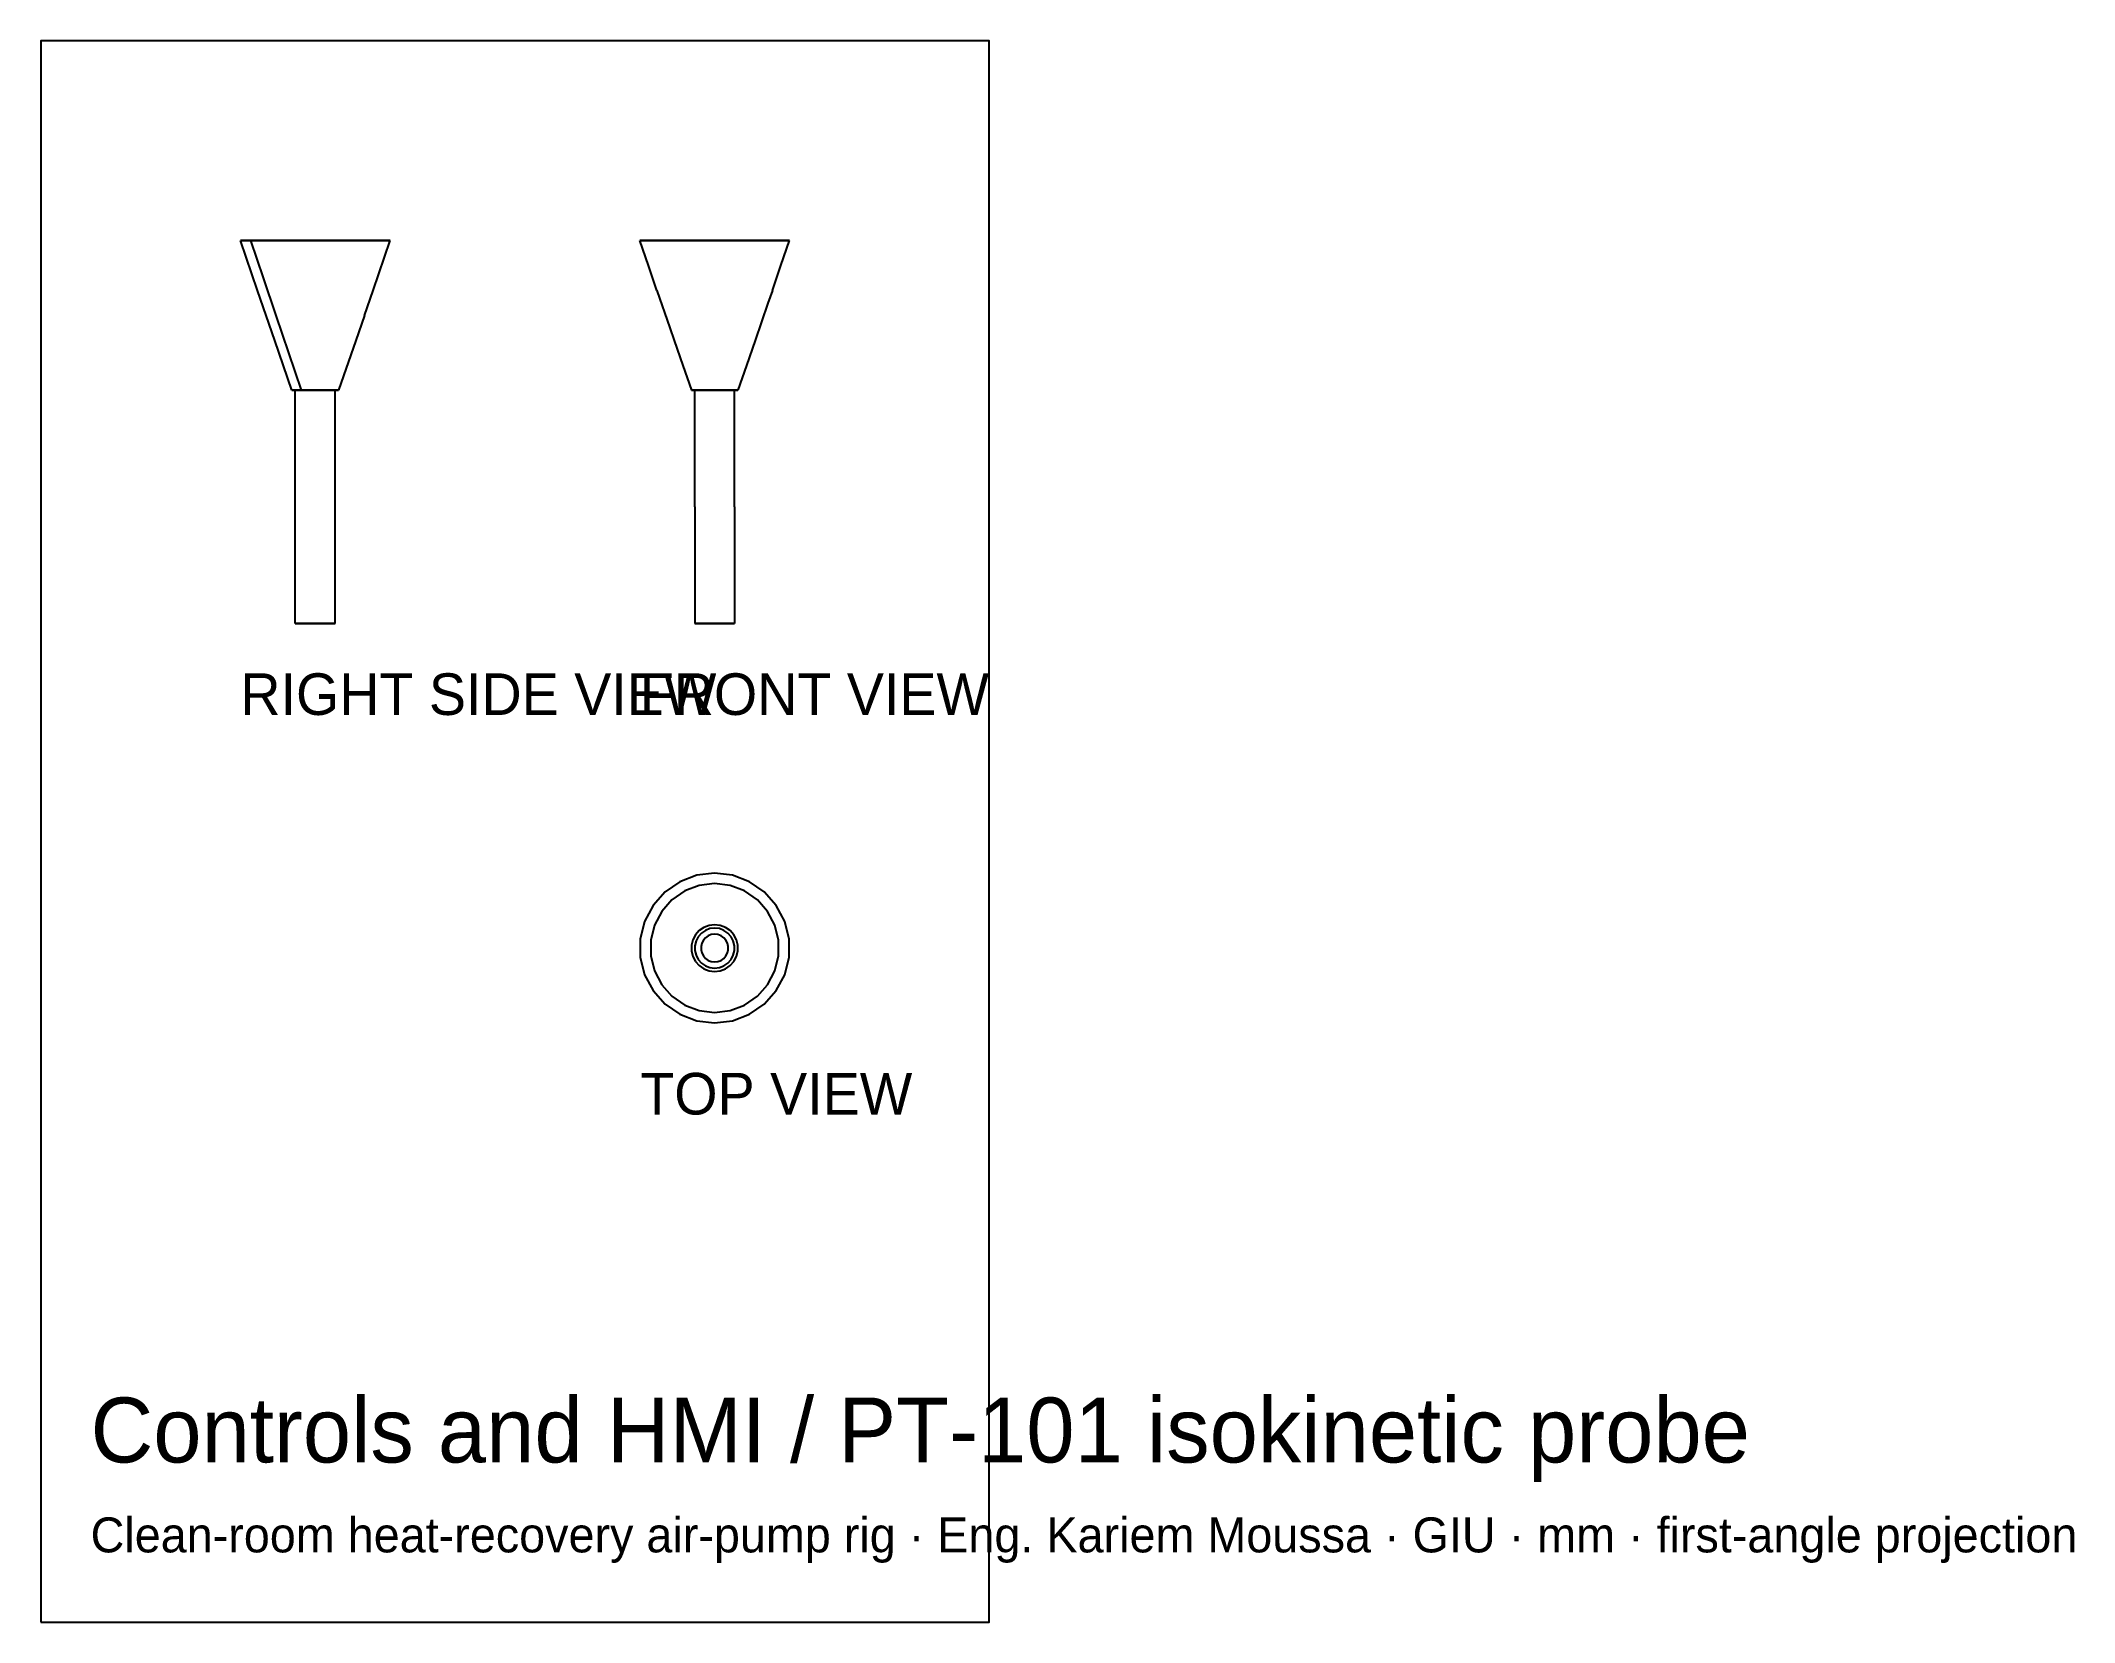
# Model space of a CAD drawing. Header units: millimetres. Extents: x 246 to 369, y 61 to 156.
import ezdxf

# ---------------------------------------------------------------- set-up
doc = ezdxf.new("R2010")
doc.units = ezdxf.units.MM
for name, color, linetype in [('BORDER', 7, 'Continuous'), ('HIDDEN', 8, 'Continuous'), ('TEXT', 5, 'Continuous'), ('VISIBLE', 7, 'Continuous')]:
    doc.layers.add(name, color=color, linetype=linetype)

msp = doc.modelspace()

# ---------------------------------------------------------------- linework, layer by layer
at = {"layer": 'BORDER'}
msp.add_lwpolyline([(246.5, 61), (303.5, 61), (303.5, 156), (246.5, 156)], close=True, dxfattribs=at)
at = {"layer": 'HIDDEN'}
for points in [[(258.63, 144), (258.5, 144)], [(259.02, 144), (258.63, 144)], [(259.63, 144), (259.02, 144)], [(259.89, 141.75), (259.13, 144)], [(259.24, 144), (259.13, 144)], [(259.13, 144), (259.24, 144)], [(259.57, 144), (259.24, 144)], [(259.24, 144), (259.57, 144)], [(260.1, 144), (259.57, 144)], [(259.57, 144), (260.1, 144)], [(260.44, 144), (259.63, 144)], [(260.8, 144), (260.1, 144)], [(260.1, 144), (260.8, 144)], [(261.4, 144), (260.44, 144)], [(261.63, 144), (260.8, 144)], [(260.8, 144), (261.63, 144)], [(262.46, 144), (261.4, 144)], [(262.53, 144), (261.63, 144)], [(261.63, 144), (262.53, 144)], [(263.54, 144), (262.46, 144)], [(263.47, 144), (262.53, 144)], [(262.53, 144), (263.47, 144)], [(264.37, 144), (263.47, 144)], [(263.47, 144), (264.37, 144)], [(264.6, 144), (263.54, 144)], [(265.2, 144), (264.37, 144)], [(264.37, 144), (265.2, 144)], [(265.56, 144), (264.6, 144)], [(265.9, 144), (265.2, 144)], [(265.2, 144), (265.9, 144)], [(266.37, 144), (265.56, 144)], [(266.43, 144), (265.9, 144)], [(265.9, 144), (266.43, 144)], [(266.98, 144), (266.37, 144)], [(266.76, 144), (266.43, 144)], [(266.43, 144), (266.76, 144)], [(266.87, 144), (266.76, 144)], [(266.76, 144), (266.87, 144)], [(267.37, 144), (266.98, 144)], [(267.5, 144), (267.37, 144)], [(282.53, 144), (282.5, 144)], [(282.79, 144), (282.53, 144)], [(283.3, 144), (282.79, 144)], [(283.13, 144), (283.16, 144)], [(283.16, 144), (283.13, 144)], [(283.16, 144), (283.38, 144)], [(283.38, 144), (283.16, 144)], [(284.02, 144), (283.3, 144)], [(283.38, 144), (283.82, 144)], [(283.82, 144), (283.38, 144)], [(283.82, 144), (284.43, 144)], [(284.43, 144), (283.82, 144)], [(284.91, 144), (284.02, 144)], [(284.43, 144), (285.2, 144)], [(285.2, 144), (284.43, 144)], [(285.92, 144), (284.91, 144)], [(285.2, 144), (286.07, 144)], [(286.07, 144), (285.2, 144)], [(287, 144), (285.92, 144)], [(286.07, 144), (287, 144)], [(287, 144), (286.07, 144)], [(287.93, 144), (287, 144)], [(287, 144), (287.93, 144)], [(288.08, 144), (287, 144)], [(288.8, 144), (287.93, 144)], [(287.93, 144), (288.8, 144)], [(289.09, 144), (288.08, 144)], [(289.57, 144), (288.8, 144)], [(288.8, 144), (289.57, 144)], [(289.98, 144), (289.09, 144)], [(290.18, 144), (289.57, 144)], [(289.57, 144), (290.18, 144)], [(290.7, 144), (289.98, 144)], [(290.62, 144), (290.18, 144)], [(290.18, 144), (290.62, 144)], [(290.84, 144), (290.62, 144)], [(290.62, 144), (290.84, 144)], [(291.21, 144), (290.7, 144)], [(290.87, 144), (290.84, 144)], [(290.84, 144), (290.87, 144)], [(291.47, 144), (291.21, 144)], [(291.5, 144), (291.47, 144)], [(260.65, 139.5), (259.89, 141.75)], [(261.41, 137.25), (260.65, 139.5)], [(262.17, 135), (261.41, 137.25)], [(261.64, 135), (261.6, 135)], [(261.76, 135), (261.64, 135)], [(261.95, 135), (261.76, 135)], [(261.83, 135), (261.8, 135)], [(261.8, 135), (261.83, 135)], [(261.94, 135), (261.83, 135)], [(261.83, 135), (261.94, 135)], [(262.1, 135), (261.94, 135)], [(261.94, 135), (262.1, 135)], [(262.2, 135), (261.95, 135)], [(262.32, 135), (262.1, 135)], [(262.1, 135), (262.32, 135)], [(262.19, 135), (262.17, 135)], [(262.17, 135), (262.19, 135)], [(262.26, 135), (262.19, 135)], [(262.19, 135), (262.26, 135)], [(262.5, 135), (262.2, 135)], [(262.38, 135), (262.26, 135)], [(262.26, 135), (262.38, 135)], [(262.57, 135), (262.32, 135)], [(262.32, 135), (262.57, 135)], [(262.53, 135), (262.38, 135)], [(262.38, 135), (262.53, 135)], [(262.83, 135), (262.5, 135)], [(262.71, 135), (262.53, 135)], [(262.53, 135), (262.71, 135)], [(262.86, 135), (262.57, 135)], [(262.57, 135), (262.86, 135)], [(262.9, 135), (262.71, 135)], [(262.71, 135), (262.9, 135)], [(263.17, 135), (262.83, 135)], [(263.14, 135), (262.86, 135)], [(262.86, 135), (263.14, 135)], [(263.1, 135), (262.9, 135)], [(262.9, 135), (263.1, 135)], [(263.29, 135), (263.1, 135)], [(263.1, 135), (263.29, 135)], [(263.43, 135), (263.14, 135)], [(263.14, 135), (263.43, 135)], [(263.5, 135), (263.17, 135)], [(263.47, 135), (263.29, 135)], [(263.29, 135), (263.47, 135)], [(263.68, 135), (263.43, 135)], [(263.43, 135), (263.68, 135)], [(263.62, 135), (263.47, 135)], [(263.47, 135), (263.62, 135)], [(263.8, 135), (263.5, 135)], [(263.74, 135), (263.62, 135)], [(263.62, 135), (263.74, 135)], [(263.9, 135), (263.68, 135)], [(263.68, 135), (263.9, 135)], [(263.81, 135), (263.74, 135)], [(263.74, 135), (263.81, 135)], [(264.05, 135), (263.8, 135)], [(263.83, 135), (263.81, 135)], [(263.81, 135), (263.83, 135)], [(264.06, 135), (263.9, 135)], [(263.9, 135), (264.06, 135)], [(264.24, 135), (264.05, 135)], [(264.17, 135), (264.06, 135)], [(264.06, 135), (264.17, 135)], [(264.2, 135), (264.17, 135)], [(264.17, 135), (264.2, 135)], [(264.36, 135), (264.24, 135)], [(264.4, 135), (264.36, 135)], [(285.61, 135), (285.6, 135)], [(285.69, 135), (285.61, 135)], [(285.85, 135), (285.69, 135)], [(285.8, 135), (285.81, 135)], [(285.81, 135), (285.8, 135)], [(285.81, 135), (285.88, 135)], [(285.88, 135), (285.81, 135)], [(286.07, 135), (285.85, 135)], [(285.88, 135), (286.01, 135)], [(286.01, 135), (285.88, 135)], [(286.01, 135), (286.2, 135)], [(286.2, 135), (286.01, 135)], [(286.35, 135), (286.07, 135)], [(286.17, 135), (286.18, 135)], [(286.18, 135), (286.17, 135)], [(286.18, 135), (286.22, 135)], [(286.22, 135), (286.18, 135)], [(286.2, 135), (286.44, 135)], [(286.44, 135), (286.2, 135)], [(286.22, 135), (286.32, 135)], [(286.32, 135), (286.22, 135)], [(286.32, 135), (286.45, 135)], [(286.45, 135), (286.32, 135)], [(286.66, 135), (286.35, 135)], [(286.44, 135), (286.71, 135)], [(286.71, 135), (286.44, 135)], [(286.45, 135), (286.61, 135)], [(286.61, 135), (286.45, 135)], [(286.61, 135), (286.8, 135)], [(286.8, 135), (286.61, 135)], [(287, 135), (286.66, 135)], [(286.71, 135), (287, 135)], [(287, 135), (286.71, 135)], [(286.8, 135), (287, 135)], [(287, 135), (286.8, 135)], [(287.2, 135), (287, 135)], [(287, 135), (287.2, 135)], [(287.34, 135), (287, 135)], [(287.29, 135), (287, 135)], [(287, 135), (287.29, 135)], [(287.39, 135), (287.2, 135)], [(287.2, 135), (287.39, 135)], [(287.56, 135), (287.29, 135)], [(287.29, 135), (287.56, 135)], [(287.65, 135), (287.34, 135)], [(287.55, 135), (287.39, 135)], [(287.39, 135), (287.55, 135)], [(287.68, 135), (287.55, 135)], [(287.55, 135), (287.68, 135)], [(287.8, 135), (287.56, 135)], [(287.56, 135), (287.8, 135)], [(287.93, 135), (287.65, 135)], [(287.78, 135), (287.68, 135)], [(287.68, 135), (287.78, 135)], [(287.82, 135), (287.78, 135)], [(287.78, 135), (287.82, 135)], [(287.99, 135), (287.8, 135)], [(287.8, 135), (287.99, 135)], [(287.83, 135), (287.82, 135)], [(287.82, 135), (287.83, 135)], [(288.15, 135), (287.93, 135)], [(288.12, 135), (287.99, 135)], [(287.99, 135), (288.12, 135)], [(288.19, 135), (288.12, 135)], [(288.12, 135), (288.19, 135)], [(288.31, 135), (288.15, 135)], [(288.2, 135), (288.19, 135)], [(288.19, 135), (288.2, 135)], [(288.39, 135), (288.31, 135)], [(288.4, 135), (288.39, 135)], [(261.83, 121), (261.8, 121)], [(261.94, 121), (261.83, 121)], [(262.1, 121), (261.94, 121)], [(262.32, 121), (262.1, 121)], [(262.57, 121), (262.32, 121)], [(262.86, 121), (262.57, 121)], [(263.14, 121), (262.86, 121)], [(263.43, 121), (263.14, 121)], [(263.68, 121), (263.43, 121)], [(263.9, 121), (263.68, 121)], [(264.06, 121), (263.9, 121)], [(264.17, 121), (264.06, 121)], [(264.2, 121), (264.17, 121)], [(285.81, 121), (285.8, 121)], [(285.88, 121), (285.81, 121)], [(286.01, 121), (285.88, 121)], [(286.2, 121), (286.01, 121)], [(286.44, 121), (286.2, 121)], [(286.71, 121), (286.44, 121)], [(287, 121), (286.71, 121)], [(287.29, 121), (287, 121)], [(287.56, 121), (287.29, 121)], [(287.8, 121), (287.56, 121)], [(287.99, 121), (287.8, 121)], [(288.12, 121), (287.99, 121)], [(288.19, 121), (288.12, 121)], [(288.2, 121), (288.19, 121)], [(286.35, 102.74), (286.07, 102.55)], [(286.66, 102.86), (286.35, 102.74)], [(286.71, 102.67), (286.44, 102.56)], [(286.71, 102.67), (286.44, 102.56)], [(287, 102.9), (286.66, 102.86)], [(287, 102.7), (286.71, 102.67)], [(287, 102.7), (286.71, 102.67)], [(287.34, 102.86), (287, 102.9)], [(287.29, 102.67), (287, 102.7)], [(287.29, 102.67), (287, 102.7)], [(287.56, 102.56), (287.29, 102.67)], [(287.56, 102.56), (287.29, 102.67)], [(287.65, 102.74), (287.34, 102.86)], [(287.93, 102.55), (287.65, 102.74)], [(285.69, 102), (285.61, 101.67)], [(285.61, 101.67), (285.61, 101.33)], [(285.85, 102.3), (285.69, 102)], [(285.88, 101.93), (285.81, 101.64)], [(285.88, 101.93), (285.81, 101.64)], [(285.81, 101.64), (285.81, 101.36)], [(285.81, 101.64), (285.81, 101.36)], [(286.07, 102.55), (285.85, 102.3)], [(286.01, 102.18), (285.88, 101.93)], [(286.01, 102.18), (285.88, 101.93)], [(286.2, 102.4), (286.01, 102.18)], [(286.2, 102.4), (286.01, 102.18)], [(286.44, 102.56), (286.2, 102.4)], [(286.44, 102.56), (286.2, 102.4)], [(287.8, 102.4), (287.56, 102.56)], [(287.8, 102.4), (287.56, 102.56)], [(287.99, 102.18), (287.8, 102.4)], [(287.99, 102.18), (287.8, 102.4)], [(288.15, 102.3), (287.93, 102.55)], [(288.12, 101.93), (287.99, 102.18)], [(288.12, 101.93), (287.99, 102.18)], [(288.19, 101.64), (288.12, 101.93)], [(288.19, 101.64), (288.12, 101.93)], [(288.31, 102), (288.15, 102.3)], [(288.19, 101.36), (288.19, 101.64)], [(288.19, 101.36), (288.19, 101.64)], [(288.39, 101.67), (288.31, 102)], [(288.39, 101.33), (288.39, 101.67)], [(285.61, 101.33), (285.69, 101)], [(285.69, 101), (285.85, 100.7)], [(285.81, 101.36), (285.88, 101.07)], [(285.81, 101.36), (285.88, 101.07)], [(285.85, 100.7), (286.07, 100.45)], [(285.88, 101.07), (286.01, 100.82)], [(285.88, 101.07), (286.01, 100.82)], [(286.01, 100.82), (286.2, 100.6)], [(286.01, 100.82), (286.2, 100.6)], [(286.07, 100.45), (286.35, 100.26)], [(286.2, 100.6), (286.44, 100.44)], [(286.2, 100.6), (286.44, 100.44)], [(286.35, 100.26), (286.66, 100.14)], [(286.44, 100.44), (286.71, 100.33)], [(286.44, 100.44), (286.71, 100.33)], [(286.71, 100.33), (287, 100.3)], [(286.71, 100.33), (287, 100.3)], [(287, 100.3), (287.29, 100.33)], [(287, 100.3), (287.29, 100.33)], [(287.29, 100.33), (287.56, 100.44)], [(287.29, 100.33), (287.56, 100.44)], [(287.34, 100.14), (287.65, 100.26)], [(287.56, 100.44), (287.8, 100.6)], [(287.56, 100.44), (287.8, 100.6)], [(287.65, 100.26), (287.93, 100.45)], [(287.8, 100.6), (287.99, 100.82)], [(287.8, 100.6), (287.99, 100.82)], [(287.93, 100.45), (288.15, 100.7)], [(287.99, 100.82), (288.12, 101.07)], [(287.99, 100.82), (288.12, 101.07)], [(288.12, 101.07), (288.19, 101.36)], [(288.12, 101.07), (288.19, 101.36)], [(288.15, 100.7), (288.31, 101)], [(288.31, 101), (288.39, 101.33)], [(286.66, 100.14), (287, 100.1)], [(287, 100.1), (287.34, 100.14)]]:
    msp.add_lwpolyline(points, dxfattribs=at)
at = {"layer": 'VISIBLE'}
for points in [[(259.53, 141), (258.5, 144)], [(258.5, 144), (258.63, 144)], [(258.63, 144), (259.02, 144)], [(259.02, 144), (259.63, 144)], [(259.63, 144), (260.44, 144)], [(260.44, 144), (261.4, 144)], [(261.4, 144), (262.46, 144)], [(262.46, 144), (263.54, 144)], [(263.54, 144), (264.6, 144)], [(264.6, 144), (265.56, 144)], [(265.56, 144), (266.37, 144)], [(266.37, 144), (266.98, 144)], [(266.47, 141), (267.5, 144)], [(266.98, 144), (267.37, 144)], [(267.37, 144), (267.5, 144)], [(282.5, 144), (282.53, 144)], [(283.02, 142.5), (282.5, 144)], [(282.53, 144), (282.79, 144)], [(282.79, 144), (283.3, 144)], [(283.3, 144), (284.02, 144)], [(284.02, 144), (284.91, 144)], [(284.91, 144), (285.92, 144)], [(285.92, 144), (287, 144)], [(287, 144), (288.08, 144)], [(288.08, 144), (289.09, 144)], [(289.09, 144), (289.98, 144)], [(289.98, 144), (290.7, 144)], [(290.7, 144), (291.21, 144)], [(290.98, 142.5), (291.5, 144)], [(291.21, 144), (291.47, 144)], [(291.47, 144), (291.5, 144)], [(283.53, 141), (283.02, 142.5)], [(290.47, 141), (290.98, 142.5)], [(260.57, 138), (259.53, 141)], [(265.95, 139.5), (266.47, 141)], [(283.53, 141), (284.3, 138.76)], [(290.47, 141), (290.2, 140.24)], [(265.95, 139.5), (265.43, 138)], [(290.2, 140.24), (289.43, 138)], [(284.3, 138.76), (284.57, 138)], [(261.6, 135), (260.57, 138)], [(265.43, 138), (264.4, 135)], [(284.57, 138), (285.08, 136.5)], [(289.43, 138), (288.92, 136.5)], [(285.08, 136.5), (285.6, 135)], [(288.92, 136.5), (288.4, 135)], [(261.6, 135), (261.64, 135)], [(261.64, 135), (261.76, 135)], [(261.76, 135), (261.95, 135)], [(261.8, 121), (261.8, 135)], [(261.95, 135), (262.2, 135)], [(262.2, 135), (262.5, 135)], [(262.5, 135), (262.83, 135)], [(262.83, 135), (263.17, 135)], [(263.17, 135), (263.5, 135)], [(263.5, 135), (263.8, 135)], [(263.8, 135), (264.05, 135)], [(264.05, 135), (264.24, 135)], [(264.2, 121), (264.2, 135)], [(264.24, 135), (264.36, 135)], [(264.36, 135), (264.4, 135)], [(285.6, 135), (285.61, 135)], [(285.61, 135), (285.69, 135)], [(285.69, 135), (285.85, 135)], [(285.8, 128), (285.8, 135)], [(285.85, 135), (286.07, 135)], [(286.07, 135), (286.35, 135)], [(286.35, 135), (286.66, 135)], [(286.66, 135), (287, 135)], [(287, 135), (287.34, 135)], [(287.34, 135), (287.65, 135)], [(287.65, 135), (287.93, 135)], [(287.93, 135), (288.15, 135)], [(288.15, 135), (288.31, 135)], [(288.2, 128), (288.2, 135)], [(288.31, 135), (288.39, 135)], [(288.39, 135), (288.4, 135)], [(285.8, 128), (285.8, 121)], [(288.2, 128), (288.2, 121)], [(261.8, 121), (261.83, 121)], [(261.83, 121), (261.94, 121)], [(261.94, 121), (262.1, 121)], [(262.1, 121), (262.32, 121)], [(262.32, 121), (262.57, 121)], [(262.57, 121), (262.86, 121)], [(262.86, 121), (263.14, 121)], [(263.14, 121), (263.43, 121)], [(263.43, 121), (263.68, 121)], [(263.68, 121), (263.9, 121)], [(263.9, 121), (264.06, 121)], [(264.06, 121), (264.17, 121)], [(264.17, 121), (264.2, 121)], [(285.8, 121), (285.81, 121)], [(285.81, 121), (285.88, 121)], [(285.88, 121), (286.01, 121)], [(286.01, 121), (286.2, 121)], [(286.2, 121), (286.44, 121)], [(286.44, 121), (286.71, 121)], [(286.71, 121), (287, 121)], [(287, 121), (287.29, 121)], [(287.29, 121), (287.56, 121)], [(287.56, 121), (287.8, 121)], [(287.8, 121), (287.99, 121)], [(287.99, 121), (288.12, 121)], [(288.12, 121), (288.19, 121)], [(288.19, 121), (288.2, 121)], [(284.91, 105.48), (284.02, 104.87)], [(285.92, 105.87), (284.91, 105.48)], [(286.07, 105.26), (285.2, 104.93)], [(287, 106), (285.92, 105.87)], [(287, 105.37), (286.07, 105.26)], [(288.08, 105.87), (287, 106)], [(287.93, 105.26), (287, 105.37)], [(288.8, 104.93), (287.93, 105.26)], [(289.09, 105.48), (288.08, 105.87)], [(289.98, 104.87), (289.09, 105.48)], [(283.3, 104.06), (282.79, 103.1)], [(284.02, 104.87), (283.3, 104.06)], [(284.43, 104.4), (283.82, 103.7)], [(285.2, 104.93), (284.43, 104.4)], [(289.57, 104.4), (288.8, 104.93)], [(290.18, 103.7), (289.57, 104.4)], [(290.7, 104.06), (289.98, 104.87)], [(291.21, 103.1), (290.7, 104.06)], [(282.79, 103.1), (282.53, 102.04)], [(283.38, 102.87), (283.16, 101.97)], [(283.82, 103.7), (283.38, 102.87)], [(290.62, 102.87), (290.18, 103.7)], [(290.84, 101.97), (290.62, 102.87)], [(291.47, 102.04), (291.21, 103.1)], [(282.53, 102.04), (282.53, 100.96)], [(283.16, 101.97), (283.16, 101.03)], [(286.22, 101.79), (286.18, 101.6)], [(286.18, 101.6), (286.18, 101.4)], [(286.32, 101.97), (286.22, 101.79)], [(286.45, 102.12), (286.32, 101.97)], [(286.61, 102.24), (286.45, 102.12)], [(286.8, 102.31), (286.61, 102.24)], [(287, 102.33), (286.8, 102.31)], [(287.2, 102.31), (287, 102.33)], [(287.39, 102.24), (287.2, 102.31)], [(287.55, 102.12), (287.39, 102.24)], [(287.68, 101.97), (287.55, 102.12)], [(287.78, 101.79), (287.68, 101.97)], [(287.82, 101.6), (287.78, 101.79)], [(287.82, 101.4), (287.82, 101.6)], [(290.84, 101.03), (290.84, 101.97)], [(291.47, 100.96), (291.47, 102.04)], [(282.53, 100.96), (282.79, 99.9)], [(283.16, 101.03), (283.38, 100.13)], [(286.18, 101.4), (286.22, 101.21)], [(286.22, 101.21), (286.32, 101.03)], [(286.32, 101.03), (286.45, 100.88)], [(286.45, 100.88), (286.61, 100.76)], [(286.61, 100.76), (286.8, 100.69)], [(286.8, 100.69), (287, 100.67)], [(287, 100.67), (287.2, 100.69)], [(287.2, 100.69), (287.39, 100.76)], [(287.39, 100.76), (287.55, 100.88)], [(287.55, 100.88), (287.68, 101.03)], [(287.68, 101.03), (287.78, 101.21)], [(287.78, 101.21), (287.82, 101.4)], [(290.62, 100.13), (290.84, 101.03)], [(291.21, 99.9), (291.47, 100.96)], [(282.79, 99.9), (283.3, 98.94)], [(283.38, 100.13), (283.82, 99.3)], [(283.82, 99.3), (284.43, 98.6)], [(289.57, 98.6), (290.18, 99.3)], [(290.18, 99.3), (290.62, 100.13)], [(290.7, 98.94), (291.21, 99.9)], [(283.3, 98.94), (284.02, 98.13)], [(284.02, 98.13), (284.91, 97.52)], [(284.43, 98.6), (285.2, 98.07)], [(285.2, 98.07), (286.07, 97.74)], [(287.93, 97.74), (288.8, 98.07)], [(288.8, 98.07), (289.57, 98.6)], [(289.09, 97.52), (289.98, 98.13)], [(289.98, 98.13), (290.7, 98.94)], [(284.91, 97.52), (285.92, 97.13)], [(285.92, 97.13), (287, 97)], [(286.07, 97.74), (287, 97.63)], [(287, 97.63), (287.93, 97.74)], [(287, 97), (288.08, 97.13)], [(288.08, 97.13), (289.09, 97.52)]]:
    msp.add_lwpolyline(points, dxfattribs=at)

# ---------------------------------------------------------------- texts
at = {"layer": 'TEXT'}
for s, height, p in [('RIGHT SIDE VIEW', 2.5, (258.5, 115.5)), ('FRONT VIEW', 2.5, (282.5, 115.5)), ('TOP VIEW', 2.5, (282.53, 91.5)), ('Controls and HMI / PT-101 isokinetic probe', 3.9, (249.5, 70.6)), ('Clean-room heat-recovery air-pump rig · Eng. Kariem Moussa · GIU · mm · first-angle projection', 2.1, (249.5, 65.2))]:
    msp.add_text(s, height=height, dxfattribs=at).set_placement(p)

doc.saveas('drawing.dxf')
